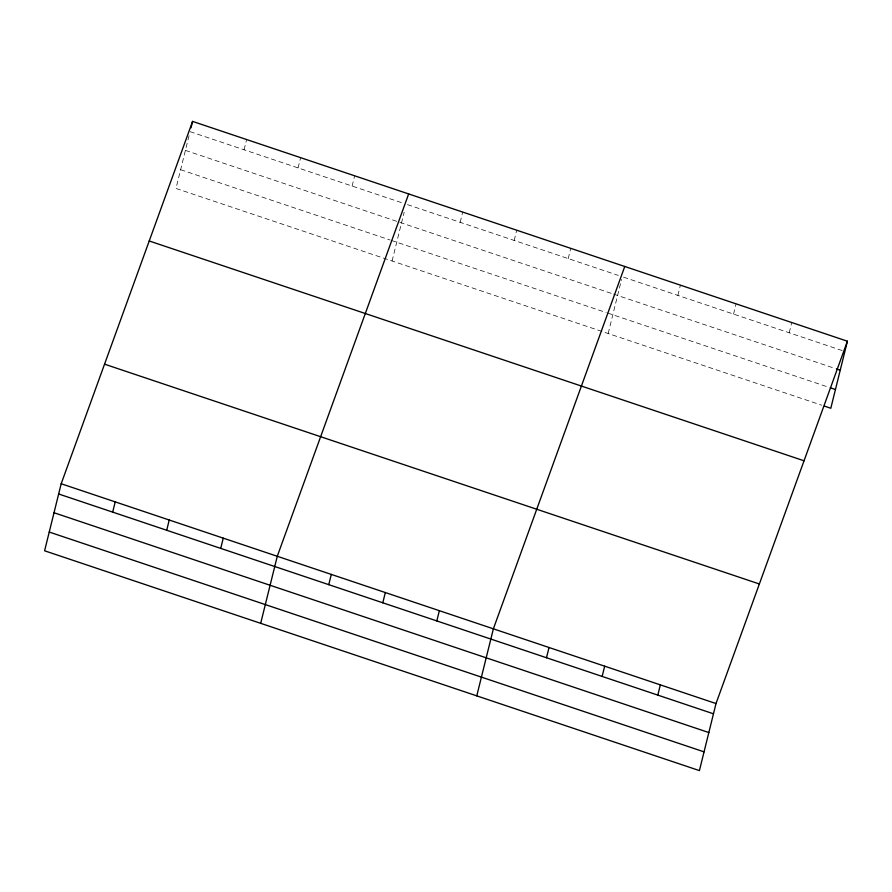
<?xml version="1.0" encoding="UTF-8"?>
<svg xmlns="http://www.w3.org/2000/svg" width="892" height="892" viewBox="0 0 892 892"><rect width="100%" height="100%" fill="white"/><g stroke="black" fill="none" stroke-linecap="round" stroke-linejoin="round"><path stroke-width="0.67" stroke-dasharray="4.46 3.34" d="M189.048 135.662L175.992 188.446L821.744 405.213M244.073 149.778L246.605 139.531M298.095 167.919L300.626 157.672M352.117 186.049L354.648 175.802M392.079 260.988L404.154 212.218M460.16 222.32L462.692 212.073M514.182 240.45L516.713 230.203M568.204 258.591L570.735 248.344M608.166 333.519L621.568 279.397M677.887 295.408L680.418 285.161M733.547 314.095L736.078 303.849M789.208 332.772L791.739 322.525M190.052 131.648L402.18 202.863M407.454 204.625L618.279 275.394M623.519 277.156L842.271 350.589M185.413 150.391L612.313 293.702M613.64 294.137L835.046 368.463M180.63 169.703L390.127 240.026M391.454 240.472L606.226 312.568M607.541 313.014L828.969 387.34"/><path stroke-width="1.34" d="M61.191 483.743L44.6 550.788L699.417 770.599L716.008 703.554L847.4 341.212L192.583 121.401L61.191 483.743L716.008 703.554M191 127.801L192.583 121.401M112.682 512.12L115.213 501.873M166.704 530.261L169.235 520.014M220.725 548.39L223.256 538.144M260.687 623.33L277.278 556.274L408.67 193.932M328.769 584.661L331.3 574.415M382.791 602.802L385.322 592.544M436.812 620.932L439.343 610.686M476.774 695.86L493.376 628.815L624.768 266.474M546.495 657.75L549.026 647.503M602.156 676.437L604.687 666.19M657.817 695.124L660.348 684.866M847.4 341.212L830.809 408.257L824.331 406.083M836.339 368.898L840.231 370.202M830.274 387.775L835.447 389.514M149.22 240.974L804.038 460.785M104.554 364.17L759.371 583.981M58.66 493.99L713.477 713.801M54.022 512.733L708.839 732.544M49.238 532.045L704.056 751.856"/></g></svg>
